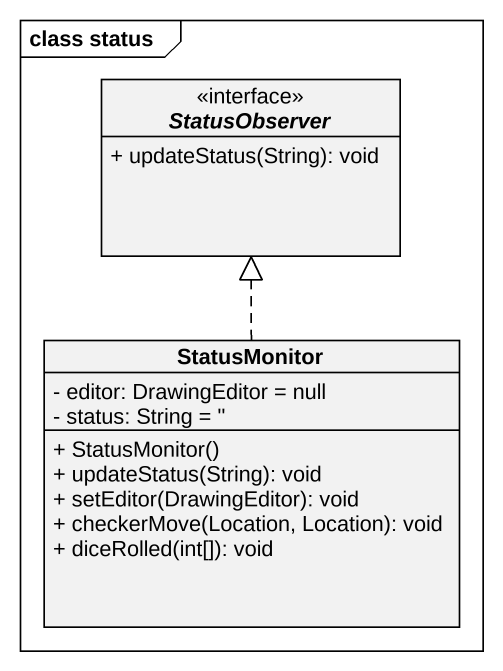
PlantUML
@startuml
mainframe class status
hide circle
hide empty members
skinparam classAttributeIconSize 0
interface StatusObserver <<interface>> {
  + updateStatus(String): void
}
class StatusMonitor {
  - editor: DrawingEditor = null
  - status: String = ''
  + StatusMonitor()
  + updateStatus(String): void
  + setEditor(DrawingEditor): void
  + checkerMove(Location, Location): void
  + diceRolled(int[]): void
}
StatusMonitor .up.|> StatusObserver
@enduml
